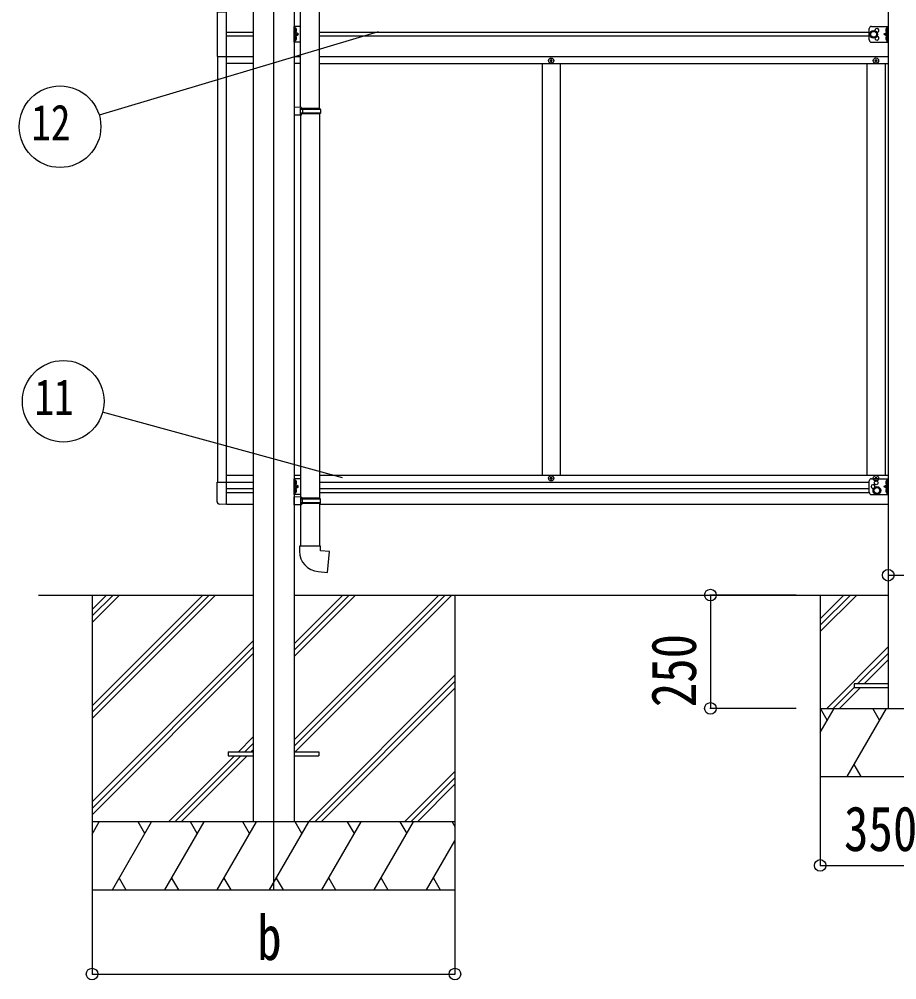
# Model space of a CAD drawing. Units: millimetres, scale not verified. Extents: x -12615 to 12615, y -8910 to 8910.
# Drawn here: x -6733 to -4799, y -5774 to -3656 of the extents above; entities that cross this region are included whole.
import ezdxf
from ezdxf.enums import TextEntityAlignment as Align

# ---------------------------------------------------------------- set-up
doc = ezdxf.new("R2010")
doc.units = ezdxf.units.MM
doc.header["$LTSCALE"] = 40
for name, color, linetype in [('0-3_YKK_12', 2, 'Continuous'), ('0-4_YKK_13', 4, 'Continuous'), ('0-5_YKK_A1', 4, 'Continuous'), ('0-6_YKK_D', 6, 'Continuous')]:
    doc.layers.add(name, color=color, linetype=linetype)
doc.styles.add('ＭＳ ゴシック', font='')
doc.styles.get('ＭＳ ゴシック').set_extended_font_data('MS Gothic')

msp = doc.modelspace()

# ---------------------------------------------------------------- linework, layer by layer
at = {"layer": '0-3_YKK_12'}
msp.add_line((-6172.56, -2400.92), (-6172.56, -5575.32), dxfattribs=at)
at = {"layer": '0-4_YKK_13'}
for p, q in [((-6113.36, -3849.94), (-6113.36, -3007.81)), ((-6071.36, -3852.5), (-6071.36, -3005.25)), ((-6127.36, -3706.3), (-6127.36, -3671.3)), ((-6113.36, -3671.3), (-6127.36, -3671.3)), ((-6124.86, -3706.3), (-6124.86, -3671.3)), ((-6124.36, -3683.8), (-6124.86, -3683.72)), ((-6124.36, -3675.8), (-6123.56, -3675.95)), ((-6124.36, -3683.8), (-6123.56, -3683.66)), ((-4859.56, -3701.3), (-4859.56, -3676.3)), ((-4854.56, -3671.3), (-4817.56, -3671.3)), ((-4820.56, -3675.8), (-4821.36, -3675.95)), ((-4820.56, -3683.8), (-4821.36, -3683.66)), ((-4820.56, -3683.8), (-4820.06, -3683.72)), ((-4820.06, -3706.3), (-4820.06, -3671.3)), ((-4817.56, -3706.3), (-4817.56, -3671.3)), ((-6113.36, -3706.3), (-6127.36, -3706.3)), ((-6124.86, -3688.8), (-6117.86, -3688.8)), ((-6124.36, -3701.8), (-6124.86, -3701.72)), ((-6124.36, -3693.8), (-6123.56, -3693.95)), ((-6124.36, -3701.8), (-6123.56, -3701.66)), ((-4854.56, -3706.3), (-4817.56, -3706.3)), ((-4820.06, -3688.8), (-4827.06, -3688.8)), ((-4820.56, -3693.8), (-4821.36, -3693.95)), ((-4820.56, -3701.8), (-4821.36, -3701.66)), ((-4820.56, -3701.8), (-4820.06, -3701.72)), ((-5562.06, -3746.3), (-5563.06, -3746.3)), ((-5559.06, -3747.3), (-5558.06, -3747.3)), ((-4846.06, -3746.3), (-4847.06, -3746.3)), ((-4843.06, -3747.3), (-4842.06, -3747.3)), ((-6111.36, -3850), (-6127.36, -3849.53)), ((-6127.36, -3849.53), (-6127.36, -3867.47)), ((-6111.36, -3852), (-6113.36, -3852)), ((-6070.36, -3852.5), (-6113.36, -3852.5)), ((-6069.36, -3854.5), (-6113.36, -3854.5)), ((-6111.36, -3852), (-6111.36, -3850)), ((-6108.88, -3854.5), (-6108.45, -3852.5)), ((-6069.36, -3854.5), (-6070.36, -3852.5)), ((-6069.36, -3854.5), (-6069.36, -3862.5)), ((-6111.36, -3867), (-6127.36, -3867.47)), ((-6069.36, -3862.5), (-6113.36, -3862.5)), ((-6070.36, -3864.5), (-6113.36, -3864.5)), ((-6113.36, -3867.06), (-6113.36, -4709.2)), ((-6111.36, -3867), (-6111.36, -3865)), ((-6071.36, -3864.5), (-6071.36, -4711.75)), ((-6069.36, -3862.5), (-6070.36, -3864.5)), ((-6297.06, -4719.51), (-6297.06, -4676.61)), ((-6297.06, -4676.61), (-6276.56, -4676.61)), ((-6276.56, -4725.8), (-6276.56, -4676.61)), ((-6127.36, -4703.8), (-6127.36, -4668.8)), ((-6113.36, -4668.8), (-6127.36, -4668.8)), ((-6124.86, -4703.8), (-6124.86, -4668.8)), ((-6124.36, -4681.3), (-6124.86, -4681.22)), ((-6124.36, -4673.3), (-6123.56, -4673.45)), ((-6124.36, -4681.3), (-6123.56, -4681.16)), ((-5562.06, -4668.3), (-5563.06, -4668.3)), ((-5559.06, -4667.3), (-5558.06, -4667.3)), ((-4859.56, -4698.8), (-4859.56, -4673.8)), ((-4854.56, -4668.8), (-4817.56, -4668.8)), ((-4846.06, -4668.3), (-4847.06, -4668.3)), ((-4843.06, -4667.3), (-4842.06, -4667.3)), ((-4820.56, -4673.3), (-4821.36, -4673.45)), ((-4820.56, -4681.3), (-4821.36, -4681.16)), ((-4820.56, -4681.3), (-4820.06, -4681.22)), ((-4820.06, -4703.8), (-4820.06, -4668.8)), ((-4817.56, -4703.8), (-4817.56, -4668.8)), ((-6124.86, -4686.3), (-6117.86, -4686.3)), ((-6124.36, -4699.3), (-6124.86, -4699.22)), ((-6124.36, -4691.3), (-6123.56, -4691.45)), ((-6124.36, -4699.3), (-6123.56, -4699.16)), ((-4820.06, -4686.3), (-4827.06, -4686.3)), ((-4820.56, -4691.3), (-4821.36, -4691.45)), ((-4820.56, -4699.3), (-4821.36, -4699.16)), ((-4820.56, -4699.3), (-4820.06, -4699.22)), ((-6113.36, -4703.8), (-6127.36, -4703.8)), ((-6111.36, -4709.25), (-6127.36, -4708.78)), ((-6127.36, -4726.72), (-6127.36, -4708.78)), ((-6070.36, -4711.75), (-6113.36, -4711.75)), ((-6069.36, -4713.75), (-6113.36, -4713.75)), ((-6069.36, -4721.75), (-6113.36, -4721.75)), ((-6111.36, -4709.25), (-6111.36, -4711.25)), ((-6108.88, -4721.75), (-6108.45, -4723.75)), ((-6069.36, -4713.75), (-6070.36, -4711.75)), ((-6069.36, -4721.75), (-6070.36, -4723.75)), ((-6069.36, -4721.75), (-6069.36, -4713.75)), ((-4854.56, -4703.8), (-4817.56, -4703.8)), ((-6276.56, -4725.8), (-6291.85, -4725)), ((-6111.36, -4726.25), (-6127.36, -4726.72)), ((-6070.36, -4723.75), (-6113.36, -4723.75)), ((-6111.36, -4724.25), (-6113.36, -4724.25)), ((-6113.36, -4726.31), (-6113.36, -4817.75)), ((-6111.36, -4724.25), (-6111.36, -4726.25)), ((-6071.36, -4723.75), (-6071.36, -4817.75)), ((-6069.36, -4817.75), (-6115.36, -4817.75)), ((-6115.36, -4817.75), (-6115.36, -4828.67)), ((-6069.36, -4827.75), (-6069.36, -4817.75)), ((-4817.56, -5121.32), (-4892.56, -5121.32)), ((-6272.56, -5270.82), (-6272.56, -5279.82)), ((-6272.56, -5270.82), (-6217.76, -5270.82)), ((-6127.36, -5270.82), (-6072.56, -5270.82)), ((-6072.56, -5270.82), (-6072.56, -5279.82)), ((-6272.56, -5279.82), (-6217.76, -5279.82)), ((-6127.36, -5279.82), (-6072.56, -5279.82))]:
    msp.add_line(p, q, dxfattribs=at)
for points in [[(-6276.56, -3639.8), (-6297.26, -3639.8), (-6297.26, -3737.8), (-6276.56, -3737.8)], [(-6125.24, -3679.8), (-6124.61, -3678.62), (-6122.38, -3677.5)], [(-6125.24, -3679.8), (-6124.61, -3680.99), (-6122.38, -3682.1)], [(-6124.36, -3683.8), (-6124.36, -3675.8), (-6124.86, -3675.89), (-6124.86, -3683.72)], [(-6124.86, -3693.8), (-6117.86, -3688.8), (-6124.86, -3683.8)], [(-4820.06, -3693.8), (-4827.06, -3688.8), (-4820.06, -3683.8)], [(-4819.68, -3679.8), (-4820.31, -3678.62), (-4822.54, -3677.5)], [(-4819.68, -3679.8), (-4820.31, -3680.99), (-4822.54, -3682.1)], [(-4820.56, -3683.8), (-4820.56, -3675.8), (-4820.06, -3675.89), (-4820.06, -3683.72)], [(-6125.24, -3697.8), (-6124.61, -3696.62), (-6122.38, -3695.5)], [(-6125.24, -3697.8), (-6124.61, -3698.99), (-6122.38, -3700.1)], [(-6124.36, -3701.8), (-6124.36, -3693.8), (-6124.86, -3693.89), (-6124.86, -3701.72)], [(-4819.68, -3697.8), (-4820.31, -3696.62), (-4822.54, -3695.5)], [(-4819.68, -3697.8), (-4820.31, -3698.99), (-4822.54, -3700.1)], [(-4820.56, -3701.8), (-4820.56, -3693.8), (-4820.06, -3693.89), (-4820.06, -3701.72)], [(-5563.06, -3746.3), (-5563.06, -3747.3), (-5562.06, -3747.3)], [(-5560.06, -3745.3), (-5560.06, -3744.3), (-5561.06, -3744.3), (-5561.06, -3745.3)], [(-5561.06, -3748.3), (-5561.06, -3749.3), (-5560.06, -3749.3), (-5560.06, -3748.3)], [(-5558.06, -3747.3), (-5558.06, -3746.3), (-5559.06, -3746.3)], [(-4847.06, -3746.3), (-4847.06, -3747.3), (-4846.06, -3747.3)], [(-4844.06, -3745.3), (-4844.06, -3744.3), (-4845.06, -3744.3), (-4845.06, -3745.3)], [(-4845.06, -3748.3), (-4845.06, -3749.3), (-4844.06, -3749.3), (-4844.06, -3748.3)], [(-4842.06, -3747.3), (-4842.06, -3746.3), (-4843.06, -3746.3)], [(-6111.36, -3865), (-6113.36, -3865), (-6113.36, -3852)], [(-6108.88, -3854.5), (-6108.88, -3862.5), (-6108.45, -3864.5)], [(-6125.24, -4677.3), (-6124.61, -4676.12), (-6122.38, -4675)], [(-6125.24, -4677.3), (-6124.61, -4678.49), (-6122.38, -4679.6)], [(-6124.36, -4681.3), (-6124.36, -4673.3), (-6124.86, -4673.39), (-6124.86, -4681.22)], [(-5563.06, -4668.3), (-5563.06, -4667.3), (-5562.06, -4667.3)], [(-5561.06, -4666.3), (-5561.06, -4665.3), (-5560.06, -4665.3), (-5560.06, -4666.3)], [(-5560.06, -4669.3), (-5560.06, -4670.3), (-5561.06, -4670.3), (-5561.06, -4669.3)], [(-5558.06, -4667.3), (-5558.06, -4668.3), (-5559.06, -4668.3)], [(-4847.06, -4668.3), (-4847.06, -4667.3), (-4846.06, -4667.3)], [(-4845.06, -4666.3), (-4845.06, -4665.3), (-4844.06, -4665.3), (-4844.06, -4666.3)], [(-4844.06, -4669.3), (-4844.06, -4670.3), (-4845.06, -4670.3), (-4845.06, -4669.3)], [(-4842.06, -4667.3), (-4842.06, -4668.3), (-4843.06, -4668.3)], [(-4819.68, -4677.3), (-4820.31, -4676.12), (-4822.54, -4675)], [(-4819.68, -4677.3), (-4820.31, -4678.49), (-4822.54, -4679.6)], [(-4820.56, -4681.3), (-4820.56, -4673.3), (-4820.06, -4673.39), (-4820.06, -4681.22)], [(-6125.24, -4695.3), (-6124.61, -4694.12), (-6122.38, -4693)], [(-6125.24, -4695.3), (-6124.61, -4696.49), (-6122.38, -4697.6)], [(-6124.86, -4691.3), (-6117.86, -4686.3), (-6124.86, -4681.3)], [(-6124.36, -4699.3), (-6124.36, -4691.3), (-6124.86, -4691.39), (-6124.86, -4699.22)], [(-4820.06, -4691.3), (-4827.06, -4686.3), (-4820.06, -4681.3)], [(-4819.68, -4695.3), (-4820.31, -4694.12), (-4822.54, -4693)], [(-4819.68, -4695.3), (-4820.31, -4696.49), (-4822.54, -4697.6)], [(-4820.56, -4699.3), (-4820.56, -4691.3), (-4820.06, -4691.39), (-4820.06, -4699.22)], [(-6111.36, -4711.25), (-6113.36, -4711.25), (-6113.36, -4724.25)], [(-6108.88, -4721.75), (-6108.88, -4713.75), (-6108.45, -4711.75)], [(-6074.28, -4873.5), (-6053.44, -4875.32), (-6049.44, -4829.5), (-6069.36, -4827.75)], [(-4892.56, -5121.32), (-4892.56, -5129.32), (-4817.56, -5129.32)]]:
    msp.add_lwpolyline(points, dxfattribs=at)
for points in [[(-4849.56, -3681.3), (-4843.06, -3685.05), (-4843.06, -3692.56), (-4849.56, -3696.31), (-4856.06, -3692.56), (-4856.06, -3685.05)], [(-4842.56, -4687.3), (-4836.06, -4691.05), (-4836.06, -4698.56), (-4842.56, -4702.31), (-4849.06, -4698.56), (-4849.06, -4691.05)]]:
    msp.add_lwpolyline(points, close=True, dxfattribs=at)
for centre, radius in [((-4849.56, -3688.8), 8.5), ((-4849.56, -3688.8), 7.5), ((-4849.56, -3688.8), 6.5), ((-5560.56, -3746.8), 5.9), ((-4844.56, -3746.8), 5.9), ((-5560.56, -4667.8), 5.9), ((-4844.56, -4667.8), 5.9), ((-4844.06, -4677.8), 4.25), ((-4842.56, -4694.8), 8.5), ((-4842.56, -4694.8), 7.5), ((-4842.56, -4694.8), 6.5)]:
    msp.add_circle(centre, radius, dxfattribs=at)
for centre, radius, start, end in [((-6123.71, -3676.83), 0.9, 32.05588, 80), ((-6123.71, -3682.78), 0.9, 280, 327.94412), ((-6128.46, -3679.8), 6.5, 327.94412, 32.05588), ((-4854.56, -3676.3), 5, 90, 180), ((-4842.56, -3680.3), 4.25, 274.76077, 186.29431), ((-4816.46, -3679.8), 6.5, 147.94412, 212.05588), ((-4821.21, -3676.83), 0.9, 100, 147.94412), ((-4821.21, -3682.78), 0.9, 212.05588, 260), ((-6123.71, -3694.83), 0.9, 32.05588, 80), ((-6123.71, -3700.78), 0.9, 280, 327.94412), ((-6128.46, -3697.8), 6.5, 327.94412, 32.05588), ((-4854.56, -3701.3), 5, 180, 270), ((-4842.56, -3697.3), 4.25, 173.70569, 85.23923), ((-4816.46, -3697.8), 6.5, 147.94412, 212.05588), ((-4821.21, -3694.83), 0.9, 100, 147.94412), ((-4821.21, -3700.78), 0.9, 212.05588, 260), ((-5562.06, -3745.3), 1, 270, 0), ((-5562.06, -3748.3), 1, 0, 90), ((-5559.06, -3745.3), 1, 180, 270), ((-5559.06, -3748.3), 1, 90, 180), ((-4846.06, -3745.3), 1, 270, 0), ((-4846.06, -3748.3), 1, 0, 90), ((-4843.06, -3745.3), 1, 180, 270), ((-4843.06, -3748.3), 1, 90, 180), ((-6123.71, -4674.33), 0.9, 32.05588, 80), ((-6123.71, -4680.28), 0.9, 280, 327.94412), ((-6128.46, -4677.3), 6.5, 327.94412, 32.05588), ((-5562.06, -4666.3), 1, 270, 0), ((-5562.06, -4669.3), 1, 0, 90), ((-5559.06, -4666.3), 1, 180, 270), ((-5559.06, -4669.3), 1, 90, 180), ((-4854.56, -4673.8), 5, 90, 180), ((-4846.06, -4666.3), 1, 270, 0), ((-4846.06, -4669.3), 1, 0, 90), ((-4843.06, -4666.3), 1, 180, 270), ((-4843.06, -4669.3), 1, 90, 180), ((-4816.46, -4677.3), 6.5, 147.94412, 212.05588), ((-4821.21, -4674.33), 0.9, 100, 147.94412), ((-4821.21, -4680.28), 0.9, 212.05588, 260), ((-6123.71, -4692.33), 0.9, 32.05588, 80), ((-6123.71, -4698.28), 0.9, 280, 327.94412), ((-6128.46, -4695.3), 6.5, 327.94412, 32.05588), ((-4854.56, -4698.8), 5, 180, 270), ((-4851.06, -4686.3), 4.25, 342.88004, 287.12346), ((-4816.46, -4695.3), 6.5, 147.94412, 212.05588), ((-4821.21, -4692.33), 0.9, 100, 147.94412), ((-4821.21, -4698.28), 0.9, 212.05588, 260), ((-6291.56, -4719.51), 5.5, 180, 267), ((-6070.36, -4828.67), 45, 180, 265)]:
    msp.add_arc(centre, radius, start, end, dxfattribs=at)
at = {"layer": '0-5_YKK_A1'}
for p, q in [((-6217.76, -2796.32), (-6217.76, -5425.32)), ((-6127.36, -2796.32), (-6127.36, -5425.32)), ((-4817.56, -2812.32), (-4817.56, -5175.32)), ((-6276.56, -4725.8), (-6276.56, -2851.8)), ((-6276.56, -3684.3), (-6217.76, -3684.3)), ((-6071.36, -3684.3), (-4859.56, -3684.3)), ((-6217.76, -3693.3), (-6276.56, -3693.3)), ((-4859.56, -3693.3), (-6071.36, -3693.3)), ((-6296.56, -3737.8), (-6296.56, -4676.6)), ((-6276.56, -3737.8), (-6217.76, -3737.8)), ((-6127.36, -3737.8), (-6113.36, -3737.8)), ((-6071.36, -3737.8), (-4817.56, -3737.8)), ((-6217.76, -3753.3), (-6276.56, -3753.3)), ((-6113.36, -3753.3), (-6127.36, -3753.3)), ((-6071.36, -3753.3), (-4817.56, -3753.3)), ((-5580.56, -3753.3), (-5580.56, -4661.3)), ((-5540.56, -3753.3), (-5540.56, -4661.3)), ((-4864.56, -3753.3), (-4864.56, -4661.3)), ((-4824.56, -3753.3), (-4824.56, -4661.3)), ((-6276.56, -4661.3), (-6217.76, -4661.3)), ((-6276.56, -4676.8), (-6217.76, -4676.8)), ((-6127.36, -4661.3), (-6113.36, -4661.3)), ((-6071.36, -4661.3), (-4817.56, -4661.3)), ((-6071.36, -4676.8), (-4859.56, -4676.8)), ((-6276.56, -4690.3), (-6217.76, -4690.3)), ((-6276.56, -4699.3), (-6217.76, -4699.3)), ((-6071.36, -4690.3), (-4859.56, -4690.3)), ((-6071.36, -4699.3), (-4859.53, -4699.3)), ((-6276.56, -4725.3), (-6217.76, -4725.3)), ((-6071.36, -4725.3), (-4817.56, -4725.3)), ((-6690.59, -4925.32), (-6217.76, -4925.32)), ((-6572.76, -4925.32), (-6572.76, -5575.32)), ((-6572.76, -5169.5), (-6328.58, -4925.32)), ((-6572.76, -5183.64), (-6314.44, -4925.32)), ((-6572.76, -5197.78), (-6300.3, -4925.32)), ((-6572.76, -4985.65), (-6512.43, -4925.32)), ((-6572.76, -4971.51), (-6526.57, -4925.32)), ((-6572.76, -4957.37), (-6540.71, -4925.32)), ((-6127.56, -5244.8), (-5808.08, -4925.32)), ((-6127.56, -5258.94), (-5793.94, -4925.32)), ((-6127.56, -5060.95), (-5991.93, -4925.32)), ((-6127.56, -5046.81), (-6006.07, -4925.32)), ((-6127.56, -5032.67), (-6020.21, -4925.32)), ((-6127.36, -4925.32), (-4817.56, -4925.32)), ((-6125.3, -5270.82), (-5779.8, -4925.32)), ((-5772.76, -4925.32), (-5772.76, -5575.32)), ((-4967.56, -4925.32), (-4967.56, -5325.32)), ((-4967.56, -4977.67), (-4915.21, -4925.32)), ((-4967.56, -4991.81), (-4901.07, -4925.32)), ((-4967.56, -5005.95), (-4886.93, -4925.32)), ((-6572.76, -5381.63), (-6217.96, -5026.83)), ((-6572.76, -5395.77), (-6217.96, -5040.97)), ((-4953.08, -5175.32), (-4817.56, -5039.8)), ((-6572.76, -5409.92), (-6217.96, -5055.12)), ((-4884.94, -5121.32), (-4817.56, -5053.94)), ((-4870.8, -5121.32), (-4817.56, -5068.09)), ((-6095.95, -5425.32), (-5772.76, -5102.13)), ((-6081.81, -5425.32), (-5772.76, -5116.27)), ((-6067.67, -5425.32), (-5772.76, -5130.42)), ((-4938.94, -5175.32), (-4892.56, -5128.94)), ((-4924.8, -5175.32), (-4878.8, -5129.32)), ((-4967.56, -5175.32), (-4617.56, -5175.32)), ((-4967.56, -5228.44), (-4936.89, -5175.32)), ((-4951.89, -5201.31), (-4966.9, -5175.32)), ((-4908.03, -5325.32), (-4821.42, -5175.32)), ((-4836.42, -5201.31), (-4851.43, -5175.32)), ((-6249.82, -5270.82), (-6217.96, -5238.96)), ((-6235.68, -5270.82), (-6217.96, -5253.11)), ((-6221.53, -5270.82), (-6217.96, -5267.25)), ((-6404.32, -5425.32), (-6258.82, -5279.82)), ((-6390.18, -5425.32), (-6244.68, -5279.82)), ((-6376.03, -5425.32), (-6230.53, -5279.82)), ((-5883.82, -5425.32), (-5772.76, -5314.26)), ((-4893.03, -5299.34), (-4878.03, -5325.32)), ((-5869.68, -5425.32), (-5772.76, -5328.41)), ((-4967.56, -5325.32), (-4617.56, -5325.32)), ((-5855.53, -5425.32), (-5772.76, -5342.55)), ((-5772.76, -5425.32), (-6572.76, -5425.32)), ((-6572.76, -5452.82), (-6556.88, -5425.32)), ((-6528.01, -5575.32), (-6441.41, -5425.32)), ((-6456.41, -5451.3), (-6471.41, -5425.32)), ((-6412.54, -5575.32), (-6325.94, -5425.32)), ((-6340.94, -5451.3), (-6355.94, -5425.32)), ((-6297.07, -5575.32), (-6210.47, -5425.32)), ((-6225.47, -5451.3), (-6240.47, -5425.32)), ((-6181.6, -5575.32), (-6095, -5425.32)), ((-6110, -5451.3), (-6125, -5425.32)), ((-6066.13, -5575.32), (-5979.53, -5425.32)), ((-5994.53, -5451.3), (-6009.53, -5425.32)), ((-5950.66, -5575.32), (-5864.06, -5425.32)), ((-5894.06, -5425.32), (-5879.06, -5451.3)), ((-5778.59, -5425.32), (-5772.76, -5435.42)), ((-5835.19, -5575.32), (-5772.76, -5467.18)), ((-6513.01, -5549.34), (-6498.02, -5575.32)), ((-6397.54, -5549.34), (-6382.55, -5575.32)), ((-6282.07, -5549.34), (-6267.07, -5575.32)), ((-6166.6, -5549.34), (-6151.6, -5575.32)), ((-6051.13, -5549.34), (-6036.13, -5575.32)), ((-5935.66, -5549.34), (-5920.67, -5575.32)), ((-5820.19, -5549.34), (-5805.2, -5575.32)), ((-6572.76, -5575.32), (-5772.76, -5575.32))]:
    msp.add_line(p, q, dxfattribs=at)
at = {"layer": '0-6_YKK_D'}
for p, q in [((-5942.05, -3683.34), (-6557.09, -3866.85)), ((-6020.82, -4666.67), (-6549.49, -4521.9)), ((-4817.56, -4842.43), (-4817.56, -4882.67)), ((-5020.56, -4925.32), (-5210.53, -4925.32)), ((-5209.53, -4925.32), (-5209.53, -5175.32)), ((-5020.56, -5175.32), (-5210.53, -5175.32)), ((-4967.56, -5326.32), (-4967.56, -5522.59)), ((-4967.56, -5521.59), (-4617.56, -5521.59)), ((-5772.76, -5561.1), (-5772.76, -5762.03)), ((-6572.76, -5575.32), (-6572.76, -5762.03)), ((-6572.76, -5761.03), (-5772.76, -5761.03))]:
    msp.add_line(p, q, dxfattribs=at)
msp.add_lwpolyline([(-4817.56, -4881.67), (-4767.56, -4881.67), (-4554.16, -4881.67)], dxfattribs=at)
for centre, radius in [((-6643.34, -3892.59), 90), ((-6636.29, -4498.12), 90), ((-4817.56, -4881.67), 12.75), ((-5209.53, -4925.32), 12.75), ((-5209.53, -5175.32), 12.75), ((-4967.56, -5521.59), 12.75), ((-6572.76, -5761.03), 12.75), ((-5772.76, -5761.03), 12.75)]:
    msp.add_circle(centre, radius, dxfattribs=at)

# ---------------------------------------------------------------- texts
at = {"layer": '0-6_YKK_D', "style": 'ＭＳ ゴシック', "width": 0.8}
for s, height, p in [('12', 79.18, (-6706.7, -3946.59)), ('11', 79.18, (-6699.65, -4552.12)), ('350', 98.97, (-4914.96, -5519.59)), ('b', 98.97, (-6208.76, -5759.73))]:
    msp.add_text(s, height=height, dxfattribs=at).set_placement(p, align=Align.BOTTOM_LEFT)
msp.add_text('250', height=98.97, rotation=90, dxfattribs=at).set_placement((-5211.53, -5172.72), align=Align.BOTTOM_LEFT)

doc.saveas('drawing.dxf')
